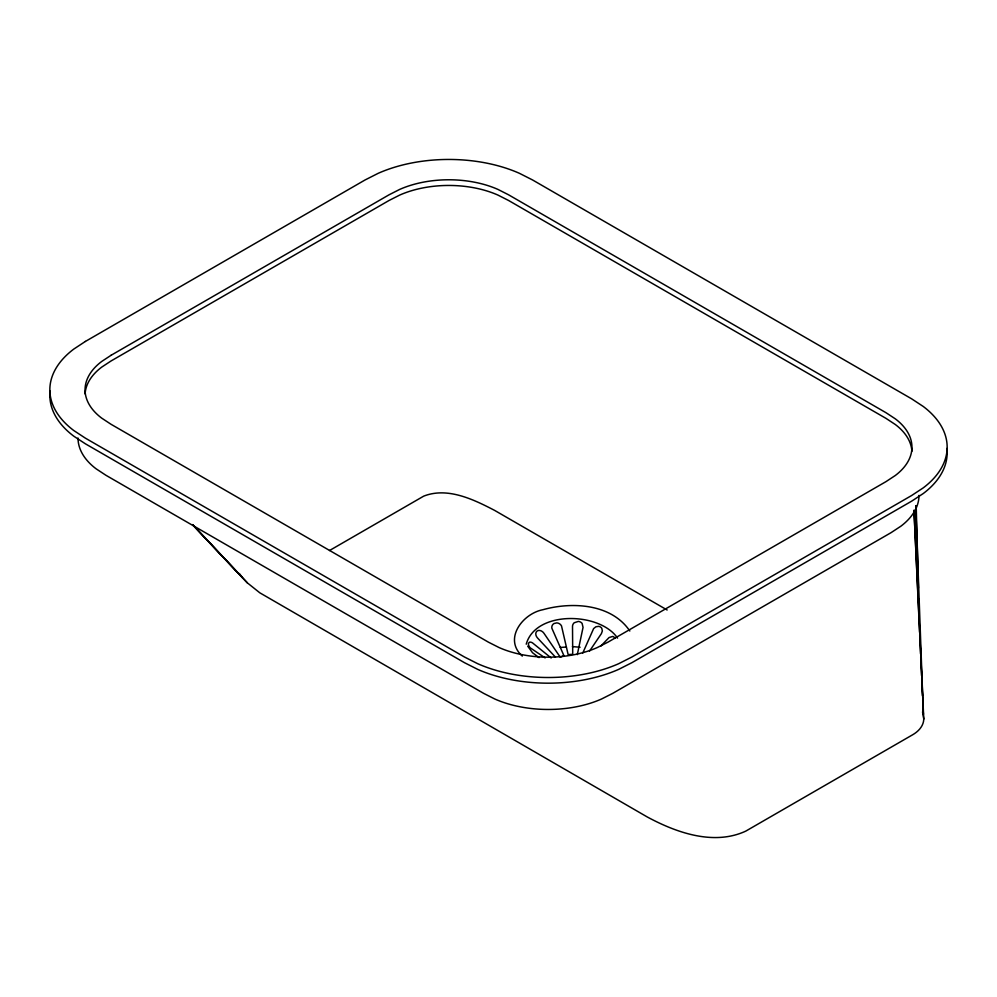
<?xml version="1.0" encoding="UTF-8"?>
<svg xmlns="http://www.w3.org/2000/svg" width="997" height="997" viewBox="0 0 997 997"><rect width="100%" height="100%" fill="white"/><g stroke="black" fill="none" stroke-linecap="round" stroke-linejoin="round"><path stroke-width="1.5" d="M919.583 632.36L913.975 510.165L923.783 719.036C923.596 726.04 918.436 731.449 912.666 734.764L745.768 831.124C713.715 845.93 676.29 832.645 647.128 816.892L259.818 592.816L247.331 582.846L193.194 525.407M526.229 644.187C535.701 610.052 599.945 611.984 617.567 638.117M577.3 654.655L583.046 627.4L582.098 623.399A5.508 5.247 -16.7 0 0 578.322 621.418L574.222 622.751A5.11 4.873 -16.7 0 0 572.515 626.527L572.714 654.294L568.14 654.618L561.51 625.917A5.384 4.96 35.8 0 0 556.737 622.888L554.033 623.524A5.197 4.786 35.8 0 0 551.84 628.172L563.903 655.627L560.289 657.235L543.913 633.207A5.284 4.013 48.3 0 0 537.059 631.051A5.284 4.013 48.3 0 0 537.57 638.018L555.441 657.098M582.796 652.973L593.639 628.571L595.907 626.777L598.636 626.353A5.571 4.748 -46.7 0 1 601.802 628.397L602.35 630.951L601.415 633.594L589.551 651.078M600.692 646.218L609.067 637.544L612.594 636.46A5.546 3.614 -48.6 0 1 614.725 638.367M329.508 550.531L423.7 496.145C447.454 486.76 473.563 499.435 494.612 510.389L667.143 609.99M560.289 647.452L566.371 647.028M572.452 646.604L580.092 647.24M545.122 657.908L530.192 647.813A5.446 2.804 45.4 0 1 528.447 643.389L529.407 642.23A5.147 2.655 45.4 0 1 532.473 642.853L551.167 657.983M539.053 657.609L532.535 652.736L527.687 646.143M192.994 525.02L247.331 582.846M192.583 524.584L242.445 577.662L239.367 573.499M629.83 631.014C611.373 603.696 572.091 601.552 542.904 609.715C522.615 613.604 503.198 639.002 522.291 656.101M922.537 711.858L923.783 719.036M919.72 635.45L920.58 654.007M920.717 657.098L921.564 675.667M921.714 678.758L922.499 695.769M922.711 700.405L923.347 714.326L915.745 505.815M915.769 515.088L916.343 533.731M916.717 546.169L917.153 560.164M917.726 578.808L918.013 588.143M918.723 611.448L918.873 616.121M916.193 505.703L918.436 588.105M918.736 598.985L919.197 616.096M919.745 636.298L919.919 642.517M85.106 393.94A80.67 46.572 0 0 1 101.731 367.108L111.041 360.976L389.079 200.459L399.71 195.076A80.67 46.572 0 0 1 497.927 195.076L508.545 200.459L885.959 418.354L895.269 424.485A80.67 46.572 0 0 1 911.894 451.317M50.099 391.086A115.876 66.899 0 0 0 73.79 436.188L85.393 443.815L464.428 662.656L477.65 669.348A115.876 66.899 0 0 0 618.726 669.348L631.948 662.656L911.607 501.192L923.21 493.565A115.876 66.899 0 0 0 946.901 448.463M918.985 495.384A87.711 50.635 0 0 1 900.852 526.217L891.081 532.647L612.719 693.364L601.577 698.997A87.711 50.635 0 0 1 494.786 698.997L483.645 693.364L105.919 475.27L96.148 468.839A87.711 50.635 0 0 1 78.015 438.019M85.393 341.435L73.79 349.075A115.876 66.899 0 0 0 73.79 430.53L85.393 438.157L464.428 656.986L477.65 663.678A115.876 66.899 0 0 0 618.726 663.678L631.948 656.986L911.607 495.534L923.21 487.894A115.876 66.899 0 0 0 923.21 406.44L911.607 398.812L532.572 179.971L519.35 173.279A115.876 66.899 0 0 0 378.274 173.279L365.052 179.971L85.393 341.435M111.041 355.306L101.731 361.45A80.67 46.572 0 0 0 101.731 418.154L111.041 424.286L488.455 642.18L499.073 647.552A80.67 46.572 0 0 0 597.29 647.552L607.921 642.18L885.959 481.651L895.269 475.519A80.67 46.572 0 0 0 895.269 418.815L885.959 412.683L508.545 194.789L497.927 189.405A80.67 46.572 0 0 0 399.71 189.405L389.079 194.789L111.041 355.306"/></g></svg>
